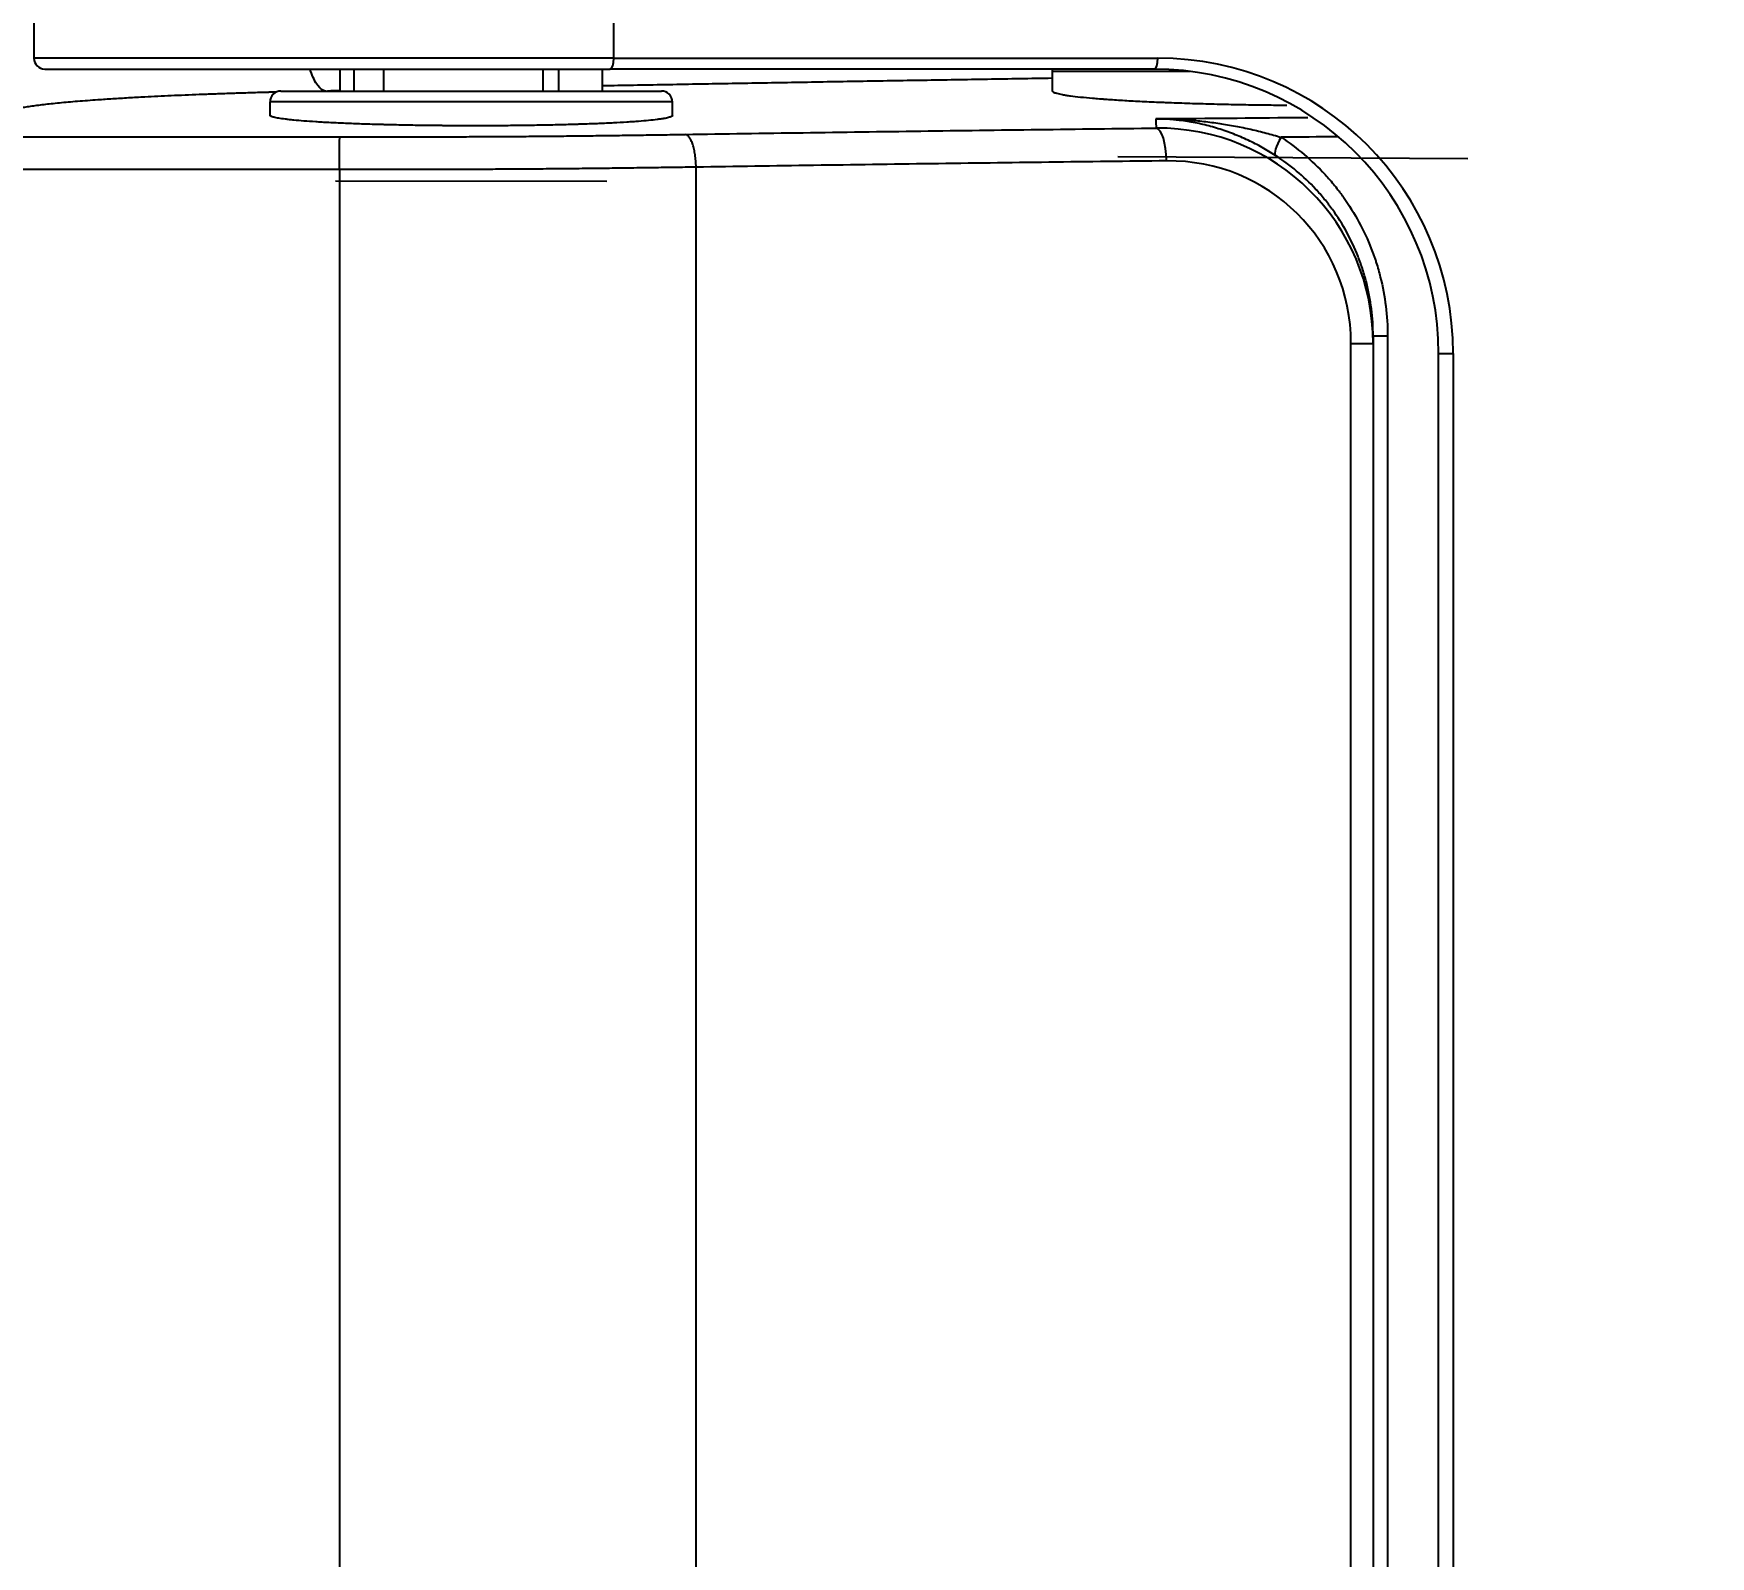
# Model space of a CAD drawing. Extents: x 8541 to 14664, y -60 to 2468.
# Drawn here: x 8882 to 8958.7, y 1776.4 to 1846.1 of the extents above; entities that cross this region are included whole.
import ezdxf

# ---------------------------------------------------------------- set-up
doc = ezdxf.new("R2010")
doc.units = 0
doc.header["$LTSCALE"] = 20
doc.header["$MEASUREMENT"] = 0
doc.layers.get('0').update_dxf_attribs({"linetype": 'CONTINUOUS'})
doc.layers.get('DEFPOINTS').update_dxf_attribs({"linetype": 'CONTINUOUS'})
doc.styles.get("Standard").update_dxf_attribs({"font": 'NanumGothic.ttf'})
doc.dimstyles.get("Standard").update_dxf_attribs({"dimtxt": 2.7, "dimasz": 2.5, "dimexe": 1.5, "dimexo": 1.5, "dimgap": 1.5, "dimtad": 1, "dimdec": 0, "dimlfac": 10, "dimzin": 0, "dimdsep": 46, "dimtxsty": 'Standard', "dimcen": 0, "dimclrt": 2, "dimadec": 0, "dimazin": 0, "dimtfac": 1, "dimtdec": 0, "dimtmove": 0, "dimatfit": 3, "dimfxl": 0, "dimtolj": 1, "dimtzin": 0, "dimarcsym": 0})

# ---------------------------------------------------------------- blocks, each defined once
blk = doc.blocks.new('*D61')
at = {"color": 3, "lineweight": -2}
for p, q in [((8698, 1688.868), (8698, 1970.181)), ((9382.588, 1688.868), (9382.588, 1970.181)), ((8718, 1965.181), (9362.588, 1965.181))]:
    blk.add_line(p, q, dxfattribs=at)
at = {"color": 3}
for points in [[(8718, 1968.514), (8718, 1961.847), (8698, 1965.181)], [(9362.588, 1968.514), (9362.588, 1961.847), (9382.588, 1965.181)]]:
    blk.add_solid(points, dxfattribs=at)
at = {"layer": 'DEFPOINTS', "color": 0}
for p in [(9382.588, 1965.181), (8698, 1687.368), (9382.588, 1687.368)]:
    blk.add_point(p, dxfattribs=at)
at = {"color": 2, "insert": (9040.294, 1988.789), "char_height": 25, "attachment_point": 5}
blk.add_mtext('\\A1;{\\fNanumGothic|b0|i0|c129|p50;685}', dxfattribs=at)

msp = doc.modelspace()

# ---------------------------------------------------------------- linework, layer by layer
at = {"color": 7, "linetype": 'Continuous'}
for p, q in [((8882.008, 1880.687), (8882.008, 1844.969)), ((8908.527, 1844.969), (8882.008, 1844.969)), ((8882.508, 1844.469), (8908.364, 1844.469)), ((8896.008, 1844.469), (8896.008, 1843.468)), ((8896.653, 1843.468), (8896.653, 1844.469)), ((8898.008, 1843.468), (8898.008, 1844.469)), ((8905.292, 1843.468), (8905.292, 1844.469)), ((8906.008, 1843.468), (8906.008, 1844.469)), ((8908.008, 1843.468), (8908.008, 1844.469)), ((8933.25, 1844.469), (8908.364, 1844.469)), ((8908.527, 1844.969), (8933.413, 1844.969)), ((8928.578, 1844.368), (8928.578, 1843.48)), ((8934.87, 1844.368), (8928.578, 1844.368)), ((8892.808, 1842.363), (8892.808, 1842.968)), ((8911.208, 1842.968), (8892.808, 1842.968)), ((8893.308, 1843.468), (8910.708, 1843.468)), ((8911.208, 1842.348), (8911.208, 1842.968)), ((8947.578, 1840.368), (8931.578, 1840.464)), ((8895.808, 1839.359), (8908.208, 1839.349)), ((8943.253, 1832.268), (8943.916, 1832.268)), ((8943.253, 1832.268), (8943.253, 1831.92)), ((8943.916, 1832.268), (8943.916, 1542.468)), ((8942.242, 1831.92), (8943.253, 1831.92)), ((8942.242, 1542.816), (8942.242, 1831.92)), ((8943.253, 1831.92), (8943.253, 1542.816)), ((8946.25, 1543.266), (8946.25, 1831.469)), ((8946.25, 1831.469), (8946.913, 1831.469)), ((8946.913, 1831.469), (8946.913, 1543.266))]:
    msp.add_line(p, q, dxfattribs=at)
for centre, start, end in [((8882.508, 1844.969), 180, 270), ((8929.078, 1844.368), 168.30845, 180), ((8893.308, 1842.968), 90, 180), ((8910.708, 1842.968), 0, 90)]:
    msp.add_arc(centre, 0.5, start, end, dxfattribs=at)
for centre, major_axis, ratio, start_param, end_param in [((8908.364, 1844.969), (0, -0.5), 0.325982, 0, 1.570796), ((8933.25, 1844.969), (0, -0.5), 0.325982, 0, 1.570796), ((8933.25, 1831.469), (13, 0), 1, 0, 1.570796), ((8933.413, 1831.469), (13.5, 0), 1, 0, 1.570796), ((8933.253, 1831.76), (6.867, 7.387), 0.984124, 5.469289, 7.032689), ((8933.316, 1840.274), (0.017, -1.5), 0.325964, 1.567085, 3.083985), ((8939.344, 1841.351), (0.544, 0.839), 0.254745, 1.734631, 3.094705), ((8933.742, 1831.76), (5.798, 6.334), 0.981335, 5.463069, 7.026469)]:
    msp.add_ellipse(centre, major_axis=major_axis, ratio=ratio, start_param=start_param, end_param=end_param, dxfattribs=at)
for points, degree in [([(8908.527, 1844.969), (8908.527, 1856.735), (8908.527, 1868.5), (8908.527, 1880.266)], 3), ([(8896.008, 1843.48), (8895.82, 1843.476), (8895.631, 1843.473), (8895.443, 1843.469)], 3), ([(8933.32, 1842.203), (8933.32, 1842.187), (8933.32, 1842.171), (8933.321, 1842.155)], 3), ([(8933.321, 1842.155), (8933.323, 1842.027), (8933.325, 1841.899), (8933.327, 1841.771)], 3), ([(8878.734, 1841.377), (8884.487, 1841.379), (8890.24, 1841.38), (8895.993, 1841.375)], 3), ([(8941.618, 1841.377), (8940.762, 1841.368), (8939.904, 1841.359), (8939.045, 1841.351)], 3), ([(8895.991, 1839.877), (8890.241, 1839.882), (8884.49, 1839.881), (8878.74, 1839.879)], 3), ([(8895.991, 1839.877), (8895.991, 1534.865)], 1), ([(8912.291, 1534.751), (8912.291, 1839.987)], 1)]:
    msp.add_open_spline(points, degree=degree, dxfattribs=at)
for points, knots in [([(8895.342, 1843.467), (8895.229, 1843.484), (8894.987, 1843.642), (8894.752, 1844.122), (8894.652, 1844.437), (8894.646, 1844.459)], [0, 0, 0, 0, 0.482421, 0.964911, 1, 1, 1, 1]), ([(8928.578, 1844.049), (8928.084, 1844.041), (8927.098, 1844.025), (8925.621, 1844.002), (8924.148, 1843.978), (8922.679, 1843.954), (8921.213, 1843.93), (8919.75, 1843.906), (8918.292, 1843.881), (8916.837, 1843.856), (8915.385, 1843.831), (8913.937, 1843.806), (8912.493, 1843.781), (8911.053, 1843.756), (8909.616, 1843.73), (8908.601, 1843.712), (8908.066, 1843.702), (8908.008, 1843.701)], [0, 0, 0, 0, 0.071979, 0.143779, 0.215402, 0.286847, 0.358114, 0.429204, 0.500117, 0.570854, 0.641414, 0.711798, 0.782006, 0.852038, 0.921895, 0.991577, 1, 1, 1, 1]), ([(8892.808, 1843.409), (8892.785, 1843.409), (8892.739, 1843.407), (8892.67, 1843.406), (8892.602, 1843.404), (8892.534, 1843.402), (8892.465, 1843.4), (8892.398, 1843.398), (8892.112, 1843.39), (8891.615, 1843.375), (8890.917, 1843.353), (8890.235, 1843.329), (8889.346, 1843.296), (8888.277, 1843.251), (8887.206, 1843.198), (8886.324, 1843.15), (8885.608, 1843.107), (8884.821, 1843.054), (8883.993, 1842.991), (8883.301, 1842.93), (8882.8, 1842.879), (8882.452, 1842.841), (8882.131, 1842.801), (8881.837, 1842.762), (8881.573, 1842.722), (8881.338, 1842.681), (8881.132, 1842.64), (8881.004, 1842.61), (8880.932, 1842.592), (8880.904, 1842.584), (8880.877, 1842.577), (8880.851, 1842.569), (8880.826, 1842.562), (8880.802, 1842.554), (8880.779, 1842.546), (8880.756, 1842.539), (8880.735, 1842.531), (8880.715, 1842.524), (8880.695, 1842.516), (8880.677, 1842.508), (8880.659, 1842.501), (8880.643, 1842.493), (8880.627, 1842.485), (8880.613, 1842.477), (8880.599, 1842.47), (8880.586, 1842.462), (8880.574, 1842.454), (8880.563, 1842.446), (8880.553, 1842.438), (8880.547, 1842.433), (8880.544, 1842.431)], [0, 0, 0, 0, 0.00328, 0.006559, 0.009835, 0.01311, 0.016383, 0.019654, 0.022924, 0.057663, 0.092386, 0.127141, 0.161976, 0.231771, 0.30158, 0.348098, 0.394547, 0.441043, 0.51077, 0.580511, 0.615477, 0.650382, 0.685273, 0.720198, 0.75505, 0.789822, 0.824564, 0.859324, 0.865628, 0.871938, 0.878256, 0.884581, 0.890913, 0.897253, 0.903602, 0.909959, 0.916325, 0.9227, 0.929084, 0.935477, 0.941881, 0.948294, 0.954718, 0.961153, 0.967599, 0.974056, 0.980524, 0.987004, 0.993496, 1, 1, 1, 1]), ([(8893.087, 1843.417), (8893.064, 1843.416), (8893.017, 1843.415), (8892.947, 1843.413), (8892.877, 1843.411), (8892.831, 1843.41), (8892.808, 1843.409)], [0, 0, 0, 0, 0.250011, 0.500012, 0.750007, 1, 1, 1, 1]), ([(8928.578, 1843.48), (8928.578, 1843.461), (8928.596, 1843.441), (8928.666, 1843.402), (8928.719, 1843.383), (8928.858, 1843.344), (8928.945, 1843.325), (8929.076, 1843.301), (8929.116, 1843.294), (8929.16, 1843.287), (8929.189, 1843.282), (8929.204, 1843.28), (8929.281, 1843.268), (8929.346, 1843.258), (8929.552, 1843.23), (8929.859, 1843.194), (8930.227, 1843.159), (8930.526, 1843.133), (8930.629, 1843.124), (8930.791, 1843.112), (8930.845, 1843.108), (8930.957, 1843.099), (8931.013, 1843.095), (8931.301, 1843.075), (8931.543, 1843.059), (8932.05, 1843.029), (8932.315, 1843.014), (8932.869, 1842.987), (8933.157, 1842.973), (8933.533, 1842.958), (8933.609, 1842.954), (8933.723, 1842.95), (8933.762, 1842.948), (8933.839, 1842.945), (8934.033, 1842.938), (8934.229, 1842.931), (8934.706, 1842.914), (8935.354, 1842.893), (8936.029, 1842.876), (8936.546, 1842.864), (8936.72, 1842.86), (8936.983, 1842.855), (8937.071, 1842.853), (8937.248, 1842.85), (8937.337, 1842.848), (8937.781, 1842.84), (8938.137, 1842.835), (8938.763, 1842.828), (8939.032, 1842.825), (8939.302, 1842.823)], [0, 0, 0, 0, 0.063482, 0.063482, 0.126964, 0.126964, 0.190446, 0.190446, 0.206316, 0.214252, 0.214252, 0.222187, 0.222187, 0.253928, 0.253928, 0.31741, 0.380892, 0.380892, 0.412633, 0.412633, 0.428503, 0.428503, 0.444374, 0.444374, 0.507856, 0.507856, 0.571338, 0.571338, 0.63482, 0.63482, 0.65069, 0.65069, 0.658626, 0.658626, 0.666561, 0.698302, 0.698302, 0.761784, 0.825266, 0.825266, 0.857007, 0.857007, 0.872877, 0.872877, 0.888748, 0.888748, 0.95223, 0.95223, 1, 1, 1, 1]), ([(8911.208, 1842.348), (8911.208, 1842.332), (8911.193, 1842.316), (8911.134, 1842.284), (8911.09, 1842.269), (8910.973, 1842.238), (8910.9, 1842.223), (8910.791, 1842.204), (8910.757, 1842.198), (8910.721, 1842.193), (8910.696, 1842.189), (8910.683, 1842.187), (8910.62, 1842.178), (8910.565, 1842.17), (8910.392, 1842.149), (8910.136, 1842.12), (8909.828, 1842.094), (8909.578, 1842.075), (8909.491, 1842.068), (8909.356, 1842.059), (8909.311, 1842.056), (8909.217, 1842.05), (8909.17, 1842.047), (8908.93, 1842.032), (8908.727, 1842.02), (8908.303, 1841.999), (8908.081, 1841.988), (8907.618, 1841.969), (8907.377, 1841.96), (8907.062, 1841.95), (8906.999, 1841.948), (8906.903, 1841.945), (8906.871, 1841.944), (8906.806, 1841.942), (8906.644, 1841.937), (8906.48, 1841.932), (8906.081, 1841.922), (8905.539, 1841.909), (8904.974, 1841.899), (8904.542, 1841.893), (8904.397, 1841.891), (8904.176, 1841.888), (8904.102, 1841.888), (8903.954, 1841.886), (8903.88, 1841.885), (8903.509, 1841.882), (8903.211, 1841.88), (8902.613, 1841.878), (8902.314, 1841.877), (8901.714, 1841.878), (8901.413, 1841.879), (8901.073, 1841.881), (8901.036, 1841.881), (8900.96, 1841.882), (8900.922, 1841.882), (8900.809, 1841.883), (8900.584, 1841.885), (8900.361, 1841.887), (8899.918, 1841.892), (8899.336, 1841.9), (8898.771, 1841.911), (8898.353, 1841.921), (8898.215, 1841.924), (8898.009, 1841.929), (8897.941, 1841.931), (8897.805, 1841.935), (8897.738, 1841.936), (8897.405, 1841.946), (8897.147, 1841.954), (8896.648, 1841.972), (8896.407, 1841.981), (8895.943, 1842.001), (8895.72, 1842.012), (8895.478, 1842.025), (8895.451, 1842.026), (8895.398, 1842.029), (8895.319, 1842.033), (8895.139, 1842.043), (8894.992, 1842.052), (8894.706, 1842.07), (8894.349, 1842.096), (8894.04, 1842.123), (8893.826, 1842.143), (8893.758, 1842.15), (8893.628, 1842.165), (8893.567, 1842.172), (8893.393, 1842.194), (8893.292, 1842.208), (8893.118, 1842.238), (8893.045, 1842.253), (8892.957, 1842.276), (8892.931, 1842.284), (8892.897, 1842.296), (8892.887, 1842.3), (8892.868, 1842.307), (8892.86, 1842.311), (8892.823, 1842.331), (8892.808, 1842.347), (8892.808, 1842.363)], [0, 0, 0, 0, 0.03125, 0.03125, 0.0625, 0.0625, 0.09375, 0.09375, 0.101562, 0.105469, 0.105469, 0.109375, 0.109375, 0.125, 0.125, 0.15625, 0.1875, 0.1875, 0.203125, 0.203125, 0.210938, 0.210938, 0.21875, 0.21875, 0.25, 0.25, 0.28125, 0.28125, 0.3125, 0.3125, 0.320313, 0.320313, 0.324219, 0.324219, 0.328125, 0.34375, 0.34375, 0.375, 0.40625, 0.40625, 0.421875, 0.421875, 0.429688, 0.429688, 0.4375, 0.4375, 0.46875, 0.46875, 0.5, 0.5, 0.53125, 0.53125, 0.535156, 0.535156, 0.539063, 0.539063, 0.546875, 0.5625, 0.5625, 0.59375, 0.625, 0.625, 0.640625, 0.640625, 0.648438, 0.648438, 0.65625, 0.65625, 0.6875, 0.6875, 0.71875, 0.71875, 0.75, 0.75, 0.753906, 0.753906, 0.757812, 0.765625, 0.78125, 0.78125, 0.8125, 0.84375, 0.84375, 0.859375, 0.859375, 0.875, 0.875, 0.90625, 0.90625, 0.9375, 0.9375, 0.953125, 0.953125, 0.960938, 0.960938, 0.96875, 0.96875, 1, 1, 1, 1]), ([(8933.32, 1842.203), (8935.309, 1842.218), (8937.288, 1842.236), (8939.594, 1842.258), (8939.928, 1842.261), (8940.263, 1842.264)], [0, 0, 0, 0, 0.854701, 0.854701, 1, 1, 1, 1]), ([(8933.32, 1842.203), (8933.324, 1842.203), (8933.329, 1842.203), (8933.335, 1842.203), (8933.339, 1842.203), (8933.341, 1842.203), (8933.35, 1842.203), (8933.358, 1842.203), (8933.381, 1842.203), (8933.396, 1842.202), (8933.442, 1842.202), (8933.473, 1842.202), (8933.564, 1842.201), (8933.626, 1842.2), (8933.809, 1842.196), (8933.931, 1842.192), (8934.176, 1842.182), (8934.298, 1842.176), (8934.542, 1842.162), (8934.664, 1842.154), (8935.029, 1842.127), (8935.272, 1842.105), (8935.755, 1842.051), (8935.997, 1842.02), (8936.477, 1841.948), (8936.717, 1841.908), (8937.074, 1841.842), (8937.193, 1841.818), (8937.43, 1841.769), (8937.548, 1841.744), (8937.9, 1841.665), (8938.132, 1841.607), (8938.592, 1841.485), (8938.82, 1841.42), (8939.045, 1841.351)], [0, 0, 0, 0, 0.001953, 0.00293, 0.00293, 0.003906, 0.003906, 0.007812, 0.007812, 0.015625, 0.015625, 0.03125, 0.03125, 0.0625, 0.0625, 0.125, 0.125, 0.1875, 0.1875, 0.25, 0.25, 0.375, 0.375, 0.5, 0.5, 0.625, 0.625, 0.6875, 0.6875, 0.75, 0.75, 0.875, 0.875, 1, 1, 1, 1]), ([(8938.791, 1840.52), (8938.691, 1840.584), (8938.59, 1840.647), (8938.386, 1840.77), (8938.283, 1840.83), (8937.969, 1841.004), (8937.755, 1841.114), (8937.426, 1841.269), (8937.315, 1841.319), (8937.091, 1841.415), (8936.978, 1841.461), (8936.634, 1841.594), (8936.404, 1841.674), (8935.94, 1841.818), (8935.707, 1841.881), (8935.237, 1841.991), (8935, 1842.037), (8934.643, 1842.095), (8934.523, 1842.112), (8934.343, 1842.134), (8934.283, 1842.141), (8934.163, 1842.154), (8934.103, 1842.16), (8933.922, 1842.176), (8933.802, 1842.184), (8933.621, 1842.194), (8933.561, 1842.196), (8933.47, 1842.199), (8933.44, 1842.2), (8933.395, 1842.201), (8933.38, 1842.202), (8933.357, 1842.202), (8933.349, 1842.202), (8933.341, 1842.202), (8933.341, 1842.202), (8933.34, 1842.202), (8933.339, 1842.202), (8933.338, 1842.202), (8933.335, 1842.203), (8933.333, 1842.203), (8933.327, 1842.203), (8933.323, 1842.203), (8933.32, 1842.203)], [0, 0, 0, 0, 0.0625, 0.0625, 0.125, 0.125, 0.25, 0.25, 0.3125, 0.3125, 0.375, 0.375, 0.5, 0.5, 0.625, 0.625, 0.75, 0.75, 0.8125, 0.8125, 0.84375, 0.84375, 0.875, 0.875, 0.9375, 0.9375, 0.96875, 0.96875, 0.984375, 0.984375, 0.992188, 0.992188, 0.996094, 0.996094, 0.996338, 0.996338, 0.996582, 0.996582, 0.99707, 0.998047, 0.998047, 1, 1, 1, 1]), ([(8895.991, 1839.877), (8895.991, 1839.972), (8895.992, 1840.067), (8895.992, 1840.253), (8895.992, 1840.345), (8895.992, 1840.521), (8895.992, 1840.606), (8895.992, 1840.766), (8895.992, 1840.841), (8895.992, 1840.979), (8895.992, 1841.041), (8895.992, 1841.152), (8895.992, 1841.2), (8895.993, 1841.279), (8895.993, 1841.311), (8895.993, 1841.356), (8895.993, 1841.37), (8895.993, 1841.375)], [0, 0, 0, 0, 0.125, 0.125, 0.25, 0.25, 0.375, 0.375, 0.5, 0.5, 0.625, 0.625, 0.75, 0.75, 0.875, 0.875, 1, 1, 1, 1]), ([(8895.993, 1841.375), (8896.331, 1841.375), (8897.008, 1841.374), (8897.684, 1841.374), (8898.359, 1841.374), (8898.696, 1841.374), (8899.369, 1841.375), (8899.705, 1841.375), (8900.376, 1841.376), (8900.711, 1841.377), (8901.379, 1841.379), (8901.713, 1841.38), (8902.378, 1841.383), (8902.71, 1841.384), (8903.373, 1841.388), (8903.703, 1841.39), (8904.362, 1841.394), (8904.691, 1841.397), (8905.346, 1841.402), (8905.673, 1841.405), (8906.325, 1841.412), (8906.65, 1841.415), (8907.3, 1841.423), (8907.624, 1841.426), (8908.271, 1841.434), (8908.593, 1841.439), (8909.238, 1841.447), (8909.56, 1841.452), (8910.203, 1841.461), (8910.845, 1841.47), (8911.486, 1841.48), (8911.806, 1841.484)], [0, 0, 0, 0, 0.0625, 0.125, 0.125, 0.1875, 0.1875, 0.25, 0.25, 0.3125, 0.3125, 0.375, 0.375, 0.4375, 0.4375, 0.5, 0.5, 0.5625, 0.5625, 0.625, 0.625, 0.6875, 0.6875, 0.75, 0.75, 0.8125, 0.8125, 0.875, 0.875, 0.9375, 1, 1, 1, 1]), ([(8911.806, 1841.484), (8915.393, 1841.539), (8918.979, 1841.59), (8926.153, 1841.686), (8929.74, 1841.731), (8933.327, 1841.771)], [0, 0, 0, 0, 0.5, 0.5, 1, 1, 1, 1]), ([(8912.291, 1839.987), (8912.289, 1840.082), (8912.285, 1840.177), (8912.271, 1840.363), (8912.261, 1840.455), (8912.235, 1840.631), (8912.22, 1840.716), (8912.184, 1840.876), (8912.164, 1840.951), (8912.12, 1841.089), (8912.095, 1841.151), (8912.043, 1841.262), (8912.016, 1841.31), (8911.958, 1841.389), (8911.929, 1841.42), (8911.868, 1841.466), (8911.837, 1841.48), (8911.806, 1841.484)], [0, 0, 0, 0, 0.125, 0.125, 0.25, 0.25, 0.375, 0.375, 0.5, 0.5, 0.625, 0.625, 0.75, 0.75, 0.875, 0.875, 1, 1, 1, 1]), ([(8939.045, 1841.351), (8939.416, 1841.109), (8939.768, 1840.845), (8940.438, 1840.278), (8940.755, 1839.974), (8941.204, 1839.487), (8941.349, 1839.319), (8941.56, 1839.06), (8941.629, 1838.972), (8941.731, 1838.839), (8941.765, 1838.794), (8941.831, 1838.703), (8941.864, 1838.658), (8942.157, 1838.247), (8942.393, 1837.868), (8942.818, 1837.083), (8943.006, 1836.677), (8943.211, 1836.151), (8943.27, 1835.992), (8943.326, 1835.83), (8943.362, 1835.722), (8943.38, 1835.668), (8943.466, 1835.397), (8943.528, 1835.179), (8943.694, 1834.521), (8943.777, 1834.078), (8943.888, 1833.18), (8943.916, 1832.727), (8943.916, 1832.268)], [0, 0, 0, 0, 0.125, 0.125, 0.25, 0.25, 0.3125, 0.3125, 0.34375, 0.34375, 0.359375, 0.359375, 0.375, 0.375, 0.5, 0.5, 0.625, 0.625, 0.65625, 0.671875, 0.671875, 0.6875, 0.6875, 0.75, 0.75, 0.875, 0.875, 1, 1, 1, 1]), ([(8943.253, 1832.268), (8943.253, 1832.687), (8943.227, 1833.101), (8943.124, 1833.92), (8943.048, 1834.324), (8942.895, 1834.924), (8942.838, 1835.123), (8942.758, 1835.37), (8942.742, 1835.419), (8942.708, 1835.518), (8942.657, 1835.665), (8942.602, 1835.809), (8942.414, 1836.288), (8942.241, 1836.658), (8941.85, 1837.371), (8941.634, 1837.715), (8941.365, 1838.087), (8941.335, 1838.128), (8941.274, 1838.21), (8941.243, 1838.251), (8941.149, 1838.372), (8941.086, 1838.451), (8940.893, 1838.686), (8940.76, 1838.837), (8940.35, 1839.278), (8940.06, 1839.552), (8939.449, 1840.064), (8939.128, 1840.301), (8938.791, 1840.52)], [0, 0, 0, 0, 0.125, 0.125, 0.25, 0.25, 0.3125, 0.3125, 0.328125, 0.328125, 0.34375, 0.375, 0.375, 0.5, 0.5, 0.625, 0.625, 0.640625, 0.640625, 0.65625, 0.65625, 0.6875, 0.6875, 0.75, 0.75, 0.875, 0.875, 1, 1, 1, 1]), ([(8912.291, 1839.987), (8911.963, 1839.982), (8911.307, 1839.972), (8910.649, 1839.963), (8909.99, 1839.953), (8909.659, 1839.949), (8908.997, 1839.94), (8908.665, 1839.936), (8907.999, 1839.928), (8907.665, 1839.924), (8906.994, 1839.917), (8906.658, 1839.914), (8906.152, 1839.909), (8905.982, 1839.907), (8905.643, 1839.904), (8905.473, 1839.903), (8904.963, 1839.899), (8904.622, 1839.896), (8903.939, 1839.892), (8903.597, 1839.89), (8902.911, 1839.886), (8902.567, 1839.885), (8901.878, 1839.882), (8901.533, 1839.881), (8901.015, 1839.88), (8900.842, 1839.879), (8900.496, 1839.878), (8900.323, 1839.878), (8899.803, 1839.877), (8899.457, 1839.877), (8898.764, 1839.876), (8898.418, 1839.876), (8897.725, 1839.876), (8897.032, 1839.876), (8896.338, 1839.877), (8895.991, 1839.877)], [0, 0, 0, 0, 0.0625, 0.125, 0.125, 0.1875, 0.1875, 0.25, 0.25, 0.3125, 0.3125, 0.375, 0.375, 0.40625, 0.40625, 0.4375, 0.4375, 0.5, 0.5, 0.5625, 0.5625, 0.625, 0.625, 0.6875, 0.6875, 0.71875, 0.71875, 0.75, 0.75, 0.8125, 0.8125, 0.875, 0.875, 0.9375, 1, 1, 1, 1]), ([(8933.805, 1840.274), (8930.219, 1840.233), (8926.633, 1840.189), (8919.462, 1840.092), (8915.876, 1840.041), (8912.29, 1839.987)], [0, 0, 0, 0, 0.5, 0.5, 1, 1, 1, 1])]:
    msp.add_open_spline(points, degree=3, knots=knots, dxfattribs=at)

# ---------------------------------------------------------------- dimensions: what is measured, and where the dimension line sits
dim = msp.add_linear_dim(base=(9382.588, 1965.181), p1=(8698, 1687.368), p2=(9382.588, 1687.368), text='{\\fNanumGothic|b0|i0|c129|p50;<>}', dimstyle='Standard', override={"dimtxt": 25, "dimasz": 20, "dimexe": 5, "dimgap": 10, "dimlfac": 1, "dimzin": 12, "dimpost": '', "dimclrd": 3, "dimclre": 3, "dimazin": 2, "dimarcsym": 1})
dim.commit()
dim.dimension.update_dxf_attribs({"geometry": '*D61', "text_midpoint": (9040.294, 1988.789)})

doc.saveas('drawing.dxf')
